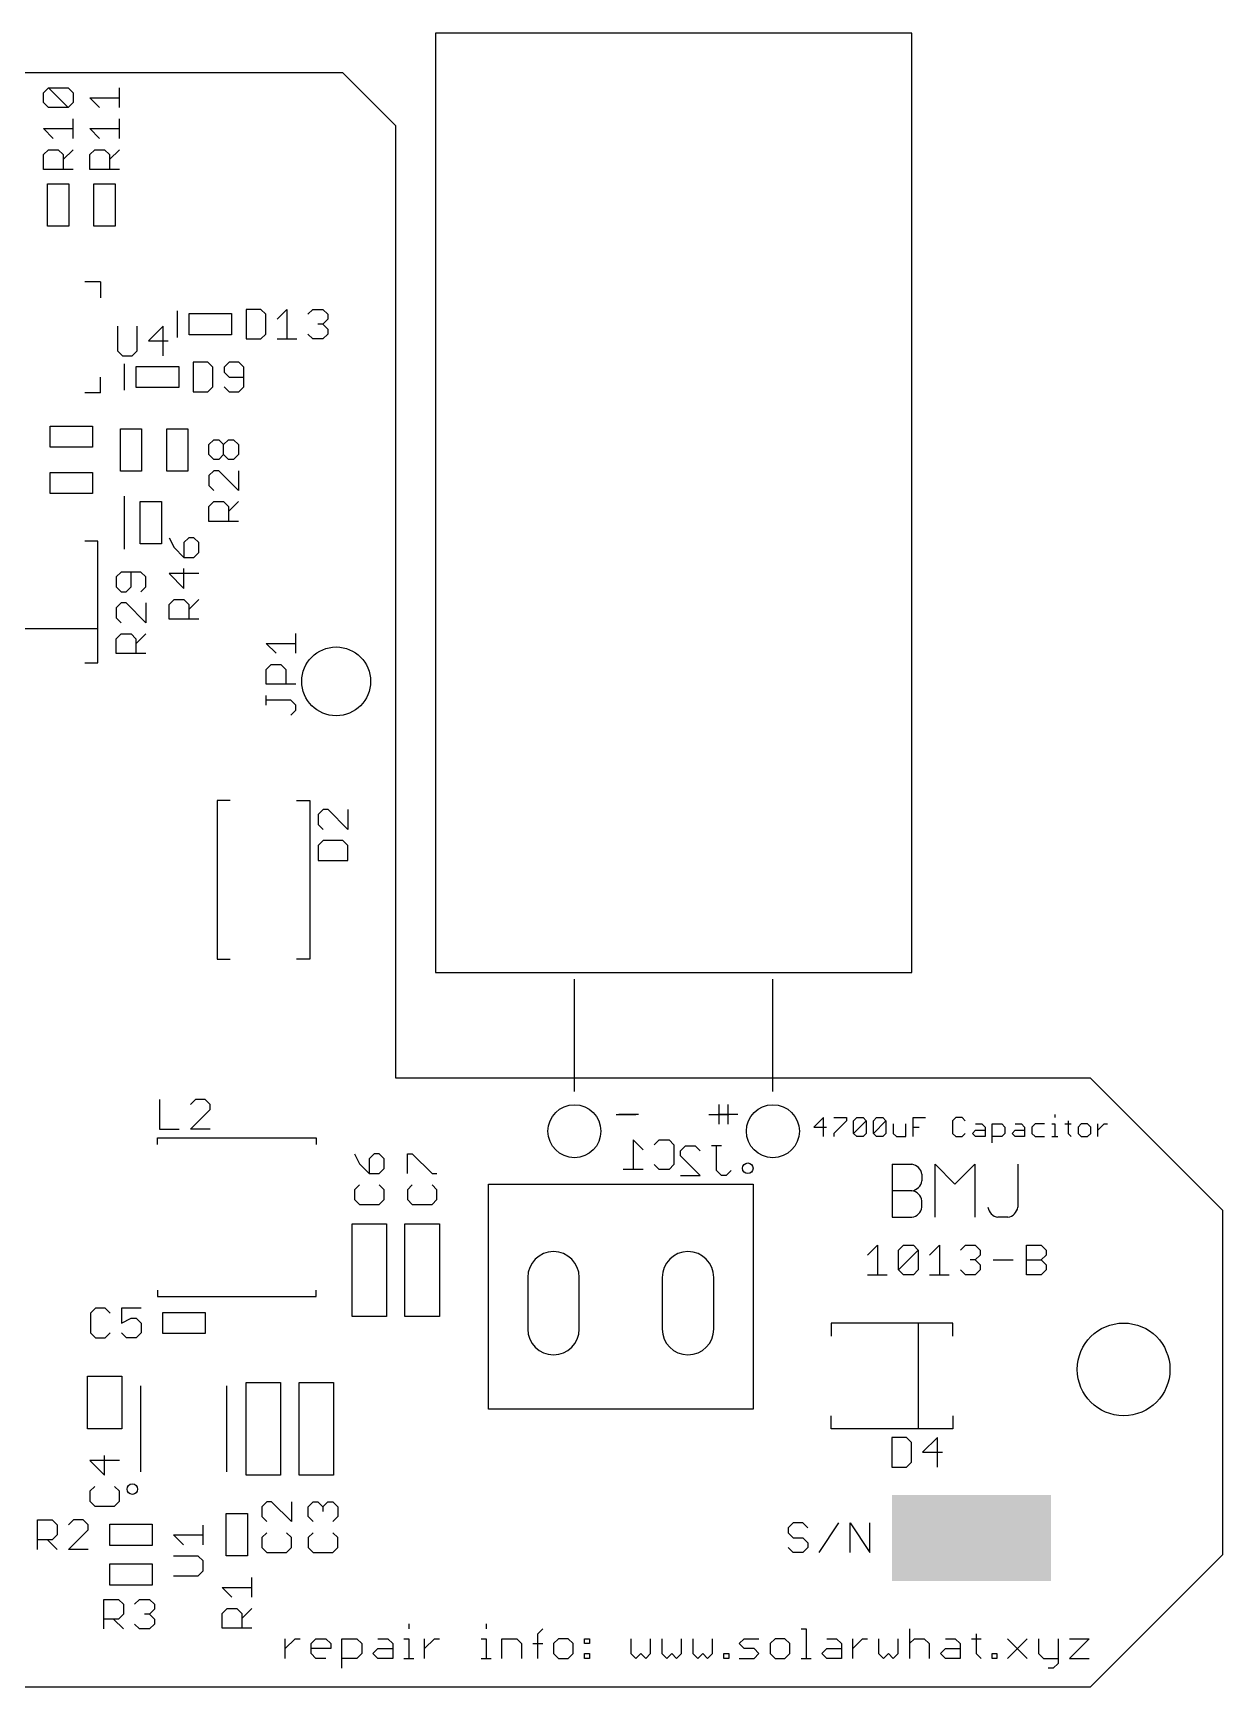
# Model space of a CAD drawing. Extents: x -5 to 112, y 0 to 62.
# Drawn here: x 67.5 to 112.5, y 0 to 62.5 of the extents above; entities that cross this region are included whole.
import ezdxf

# ---------------------------------------------------------------- set-up
doc = ezdxf.new("R2010")
doc.units = 0
for name, color, linetype in [('17', 94, 'CONTINUOUS'), ('20', 178, 'CONTINUOUS'), ('21', 251, 'CONTINUOUS'), ('22', 251, 'CONTINUOUS'), ('25', 214, 'CONTINUOUS'), ('26', 214, 'CONTINUOUS'), ('51', 54, 'CONTINUOUS'), ('52', 54, 'CONTINUOUS')]:
    doc.layers.add(name, color=color, linetype=linetype)

# ---------------------------------------------------------------- blocks, each defined once
blk = doc.blocks.new('ROUNDP')
blk.add_circle((0, 0), 0.5)
blk = doc.blocks.new('LONGP100')
blk.add_lwpolyline([(-0.5, -0.5), (0.5, -0.5, 1), (0.5, 0.5), (-0.5, 0.5, 1)], format="xyb", close=True)
blk = doc.blocks.new('RECT')
blk.add_solid([(-0.5, -0.5), (0.5, -0.5), (-0.5, 0.5), (0.5, 0.5)])

msp = doc.modelspace()

# ---------------------------------------------------------------- linework, layer by layer
at = {"layer": '20'}
for p, q in [((79.25, 61), (2, 61)), ((81.25, 59), (79.25, 61)), ((81.25, 23), (81.25, 59)), ((107.5, 23), (81.25, 23)), ((112.5, 18), (107.5, 23)), ((112.5, 5), (112.5, 18)), ((107.5, 0), (112.5, 5)), ((3, 0), (107.5, 0))]:
    msp.add_line(p, q, dxfattribs=at)
msp.add_circle((108.75, 12), 1.75, dxfattribs=at)
at = {"layer": '21'}
for p, q in [((70.1, 53.1), (69.5, 53.1)), ((70.1, 53.1), (70.1, 52.5)), ((73, 51), (73, 52)), ((71, 49), (71, 50)), ((70.1, 48.9), (70.1, 49.5)), ((70.1, 48.9), (69.5, 48.9)), ((70, 43.3), (69.5, 43.3)), ((70, 40), (70, 43.3)), ((66, 40), (70, 40)), ((70, 38.7), (70, 40)), ((69.5, 38.7), (70, 38.7)), ((75, 33.5), (74.5, 33.5)), ((74.5, 33.5), (74.5, 27.5)), ((77.5, 33.5), (78, 33.5)), ((78, 33.5), (78, 27.5)), ((74.5, 27.5), (75, 27.5)), ((78, 27.5), (77.5, 27.5)), ((93.4572, 22.0083), (93.4572, 21.2626)), ((89.5762, 21.6355), (90.3219, 21.6355)), ((93.0844, 21.6355), (93.8301, 21.6355)), ((97.4067, 21.5126), (97.0508, 21.1567)), ((97.4067, 20.8008), (97.4067, 21.5126)), ((97.7992, 21.5126), (98.2738, 21.5126)), ((98.2738, 21.394), (97.7992, 20.9194)), ((98.2738, 21.5126), (98.2738, 21.394)), ((98.5476, 21.394), (98.6663, 21.5126)), ((98.5476, 20.9194), (98.5476, 21.394)), ((98.5476, 20.9194), (99.0222, 21.394)), ((98.6663, 21.5126), (98.9035, 21.5126)), ((98.9035, 21.5126), (99.0222, 21.394)), ((99.0222, 21.394), (99.0222, 20.9194)), ((99.296, 21.394), (99.4147, 21.5126)), ((99.296, 20.9194), (99.296, 21.394)), ((99.296, 20.9194), (99.7706, 21.394)), ((99.4147, 21.5126), (99.6519, 21.5126)), ((99.6519, 21.5126), (99.7706, 21.394)), ((99.7706, 21.394), (99.7706, 20.9194)), ((100.0445, 21.2753), (100.0445, 20.9194)), ((100.519, 20.8008), (100.519, 21.2753)), ((100.7929, 20.8008), (100.7929, 21.5126)), ((100.7929, 21.5126), (101.2674, 21.5126)), ((102.4083, 21.5126), (102.2897, 21.394)), ((102.2897, 21.394), (102.2897, 20.9194)), ((102.6456, 21.5126), (102.4083, 21.5126)), ((102.7642, 21.394), (102.6456, 21.5126)), ((103.1568, 21.2753), (103.394, 21.2753)), ((103.394, 21.2753), (103.5127, 21.1567)), ((103.7865, 20.5635), (103.7865, 21.2753)), ((103.7865, 21.2753), (104.1424, 21.2753)), ((104.1424, 21.2753), (104.2611, 21.1567)), ((104.6536, 21.2753), (104.8909, 21.2753)), ((104.8909, 21.2753), (105.0095, 21.1567)), ((105.402, 21.2753), (105.2834, 21.1567)), ((105.7579, 21.2753), (105.402, 21.2753)), ((106.0318, 21.2753), (106.1504, 21.2753)), ((106.1504, 21.6312), (106.1504, 21.5126)), ((106.1504, 21.2753), (106.1504, 20.8008)), ((106.5307, 21.2753), (106.768, 21.2753)), ((106.6494, 21.394), (106.6494, 20.9194)), ((107.1483, 21.2753), (107.0297, 21.1567)), ((107.3856, 21.2753), (107.1483, 21.2753)), ((107.5042, 21.1567), (107.3856, 21.2753)), ((107.7781, 20.8008), (107.7781, 21.2753)), ((107.7781, 21.0381), (108.0154, 21.2753)), ((108.0154, 21.2753), (108.134, 21.2753)), ((72.25, 20.5), (72.25, 20.75)), ((72.25, 20.75), (78.25, 20.75)), ((78.25, 20.75), (78.25, 20.5)), ((97.0508, 21.1567), (97.5253, 21.1567)), ((97.7992, 20.9194), (97.7992, 20.8008)), ((98.6663, 20.8008), (98.5476, 20.9194)), ((98.9035, 20.8008), (98.6663, 20.8008)), ((99.0222, 20.9194), (98.9035, 20.8008)), ((99.4147, 20.8008), (99.296, 20.9194)), ((99.6519, 20.8008), (99.4147, 20.8008)), ((99.7706, 20.9194), (99.6519, 20.8008)), ((100.0445, 20.9194), (100.1631, 20.8008)), ((100.1631, 20.8008), (100.519, 20.8008)), ((100.7929, 21.1567), (101.0301, 21.1567)), ((102.2897, 20.9194), (102.4083, 20.8008)), ((102.4083, 20.8008), (102.6456, 20.8008)), ((102.6456, 20.8008), (102.7642, 20.9194)), ((103.0381, 20.9194), (103.1568, 21.0381)), ((103.1568, 20.8008), (103.0381, 20.9194)), ((103.1568, 21.0381), (103.5127, 21.0381)), ((103.5127, 20.8008), (103.1568, 20.8008)), ((103.5127, 21.1567), (103.5127, 20.8008)), ((104.1424, 20.8008), (103.7865, 20.8008)), ((104.2611, 20.9194), (104.1424, 20.8008)), ((104.2611, 21.1567), (104.2611, 20.9194)), ((104.535, 20.9194), (104.6536, 21.0381)), ((104.6536, 20.8008), (104.535, 20.9194)), ((104.6536, 21.0381), (105.0095, 21.0381)), ((105.0095, 20.8008), (104.6536, 20.8008)), ((105.0095, 21.1567), (105.0095, 20.8008)), ((105.2834, 21.1567), (105.2834, 20.9194)), ((105.2834, 20.9194), (105.402, 20.8008)), ((105.402, 20.8008), (105.7579, 20.8008)), ((106.0318, 20.8008), (106.2691, 20.8008)), ((106.6494, 20.9194), (106.768, 20.8008)), ((107.0297, 21.1567), (107.0297, 20.9194)), ((107.0297, 20.9194), (107.1483, 20.8008)), ((107.1483, 20.8008), (107.3856, 20.8008)), ((107.3856, 20.8008), (107.5042, 20.9194)), ((107.5042, 20.9194), (107.5042, 21.1567)), ((100, 19.75), (100, 18.75)), ((100, 19.75), (100.75, 19.75)), ((101.125, 19.375), (101.125, 19.125)), ((101.625, 17.75), (101.625, 19.75)), ((101.625, 19.75), (102.375, 19)), ((102.375, 19), (103.125, 19.75)), ((103.125, 19.75), (103.125, 17.75)), ((104.75, 19.75), (104.75, 18.125)), ((100, 18.75), (100, 17.75)), ((100.75, 18.75), (100, 18.75)), ((101.125, 18.125), (101.125, 18.375)), ((100, 17.75), (100.75, 17.75)), ((104.375, 17.75), (104, 17.75)), ((99.0762, 16.3219), (99.449, 16.6948)), ((99.449, 16.6948), (99.449, 15.5762)), ((100.2456, 16.5083), (100.432, 16.6948)), ((100.2456, 15.7626), (100.2456, 16.5083)), ((100.2456, 15.7626), (100.9913, 16.5083)), ((100.432, 16.6948), (100.8049, 16.6948)), ((100.8049, 16.6948), (100.9913, 16.5083)), ((100.9913, 16.5083), (100.9913, 15.7626)), ((101.415, 16.3219), (101.7878, 16.6948)), ((101.7878, 16.6948), (101.7878, 15.5762)), ((102.5844, 16.5083), (102.7708, 16.6948)), ((102.7708, 16.6948), (103.1437, 16.6948)), ((103.1437, 16.6948), (103.3301, 16.5083)), ((103.3301, 16.3219), (103.1437, 16.1355)), ((103.3301, 16.5083), (103.3301, 16.3219)), ((105.0762, 15.5762), (105.0762, 16.6948)), ((105.0762, 16.6948), (105.6355, 16.6948)), ((105.6355, 16.6948), (105.8219, 16.5083)), ((105.8219, 16.3219), (105.6355, 16.1355)), ((105.8219, 16.5083), (105.8219, 16.3219)), ((100.432, 15.5762), (100.2456, 15.7626)), ((100.9913, 15.7626), (100.8049, 15.5762)), ((102.7708, 15.5762), (102.5844, 15.7626)), ((103.1437, 16.1355), (102.9572, 16.1355)), ((103.1437, 16.1355), (103.3301, 15.9491)), ((103.3301, 15.7626), (103.1437, 15.5762)), ((103.3301, 15.9491), (103.3301, 15.7626)), ((103.8262, 16.1355), (104.5719, 16.1355)), ((105.0762, 16.1355), (105.6355, 16.1355)), ((105.6355, 16.1355), (105.8219, 15.9491)), ((105.8219, 15.7626), (105.6355, 15.5762)), ((105.8219, 15.9491), (105.8219, 15.7626)), ((72.25, 15), (72.25, 14.75)), ((78.25, 14.75), (78.25, 15)), ((99.0762, 15.5762), (99.8219, 15.5762)), ((100.8049, 15.5762), (100.432, 15.5762)), ((101.415, 15.5762), (102.1607, 15.5762)), ((103.1437, 15.5762), (102.7708, 15.5762)), ((105.6355, 15.5762), (105.0762, 15.5762)), ((72.25, 14.75), (78.25, 14.75)), ((101, 13.75), (97.7, 13.75)), ((97.7, 13.75), (97.7, 13.25)), ((102.3, 13.75), (101, 13.75)), ((101, 9.75), (101, 13.75)), ((102.3, 13.25), (102.3, 13.75)), ((71.625, 8.125), (71.625, 11.375)), ((74.875, 8.125), (74.875, 11.375)), ((97.7, 9.75), (97.7, 10.25)), ((102.3, 10.25), (102.3, 9.75)), ((101, 9.75), (97.7, 9.75)), ((102.3, 9.75), (101, 9.75)), ((96.2626, 6.1948), (96.0762, 6.0083)), ((96.0762, 6.0083), (96.0762, 5.8219)), ((96.0762, 5.8219), (96.2626, 5.6355)), ((96.6355, 6.1948), (96.2626, 6.1948)), ((96.2626, 5.6355), (96.6355, 5.6355)), ((96.8219, 6.0083), (96.6355, 6.1948)), ((96.6355, 5.6355), (96.8219, 5.4491)), ((97.2456, 5.0762), (97.9913, 6.1948)), ((98.415, 5.0762), (98.415, 6.1948)), ((98.415, 6.1948), (99.1607, 5.0762)), ((99.1607, 5.0762), (99.1607, 6.1948)), ((96.2626, 5.0762), (96.0762, 5.2626)), ((96.6355, 5.0762), (96.2626, 5.0762)), ((96.8219, 5.2626), (96.6355, 5.0762)), ((96.8219, 5.4491), (96.8219, 5.2626)), ((81.7453, 2.3812), (81.7453, 2.1948)), ((84.6688, 2.3812), (84.6688, 2.1948)), ((86.6178, 2.0083), (86.8042, 2.1948)), ((86.6178, 1.0762), (86.6178, 2.0083)), ((96.5661, 2.1948), (96.7526, 2.1948)), ((96.7526, 2.1948), (96.7526, 1.0762)), ((100.659, 2.1948), (100.659, 1.0762)), ((103.1842, 2.0083), (103.1842, 1.2626)), ((77.0762, 1.0762), (77.0762, 1.8219)), ((77.0762, 1.4491), (77.449, 1.8219)), ((77.449, 1.8219), (77.6355, 1.8219)), ((78.0507, 1.6355), (78.2371, 1.8219)), ((78.0507, 1.2626), (78.0507, 1.6355)), ((78.7964, 1.4491), (78.0507, 1.4491)), ((78.2371, 1.0762), (78.0507, 1.2626)), ((78.2371, 1.8219), (78.61, 1.8219)), ((78.61, 1.8219), (78.7964, 1.6355)), ((78.7964, 1.6355), (78.7964, 1.4491)), ((79.2201, 0.7034), (79.2201, 1.8219)), ((79.2201, 1.8219), (79.7794, 1.8219)), ((79.7794, 1.8219), (79.9658, 1.6355)), ((79.9658, 1.2626), (79.7794, 1.0762)), ((79.9658, 1.6355), (79.9658, 1.2626)), ((80.3895, 1.2626), (80.5759, 1.4491)), ((80.5759, 1.0762), (80.3895, 1.2626)), ((80.5759, 1.8219), (80.9488, 1.8219)), ((80.5759, 1.4491), (81.1352, 1.4491)), ((80.9488, 1.8219), (81.1352, 1.6355)), ((81.1352, 1.6355), (81.1352, 1.0762)), ((81.5589, 1.8219), (81.7453, 1.8219)), ((81.7453, 1.8219), (81.7453, 1.0762)), ((82.3385, 1.0762), (82.3385, 1.8219)), ((82.3385, 1.4491), (82.7113, 1.8219)), ((82.7113, 1.8219), (82.8978, 1.8219)), ((84.4824, 1.8219), (84.6688, 1.8219)), ((84.6688, 1.8219), (84.6688, 1.0762)), ((85.262, 1.0762), (85.262, 1.8219)), ((85.262, 1.8219), (85.8213, 1.8219)), ((85.8213, 1.8219), (86.0077, 1.6355)), ((86.0077, 1.6355), (86.0077, 1.0762)), ((86.4314, 1.6355), (86.8042, 1.6355)), ((87.3974, 1.8219), (87.211, 1.6355)), ((87.211, 1.6355), (87.211, 1.2626)), ((87.211, 1.2626), (87.3974, 1.0762)), ((87.7702, 1.8219), (87.3974, 1.8219)), ((87.9567, 1.6355), (87.7702, 1.8219)), ((87.7702, 1.0762), (87.9567, 1.2626)), ((87.9567, 1.2626), (87.9567, 1.6355)), ((88.3804, 1.8219), (88.5668, 1.8219)), ((88.3804, 1.6355), (88.3804, 1.8219)), ((88.5668, 1.6355), (88.3804, 1.6355)), ((88.3804, 1.2626), (88.5668, 1.2626)), ((88.3804, 1.0762), (88.3804, 1.2626)), ((88.5668, 1.8219), (88.5668, 1.6355)), ((88.5668, 1.2626), (88.5668, 1.0762)), ((90.1345, 1.8219), (90.1345, 1.2626)), ((90.1345, 1.2626), (90.3209, 1.0762)), ((90.3209, 1.0762), (90.5073, 1.2626)), ((90.5073, 1.2626), (90.6937, 1.0762)), ((90.6937, 1.0762), (90.8802, 1.2626)), ((90.8802, 1.2626), (90.8802, 1.8219)), ((91.3039, 1.8219), (91.3039, 1.2626)), ((91.3039, 1.2626), (91.4903, 1.0762)), ((91.4903, 1.0762), (91.6767, 1.2626)), ((91.6767, 1.2626), (91.8631, 1.0762)), ((91.8631, 1.0762), (92.0496, 1.2626)), ((92.0496, 1.2626), (92.0496, 1.8219)), ((92.4733, 1.8219), (92.4733, 1.2626)), ((92.4733, 1.2626), (92.6597, 1.0762)), ((92.6597, 1.0762), (92.8461, 1.2626)), ((92.8461, 1.2626), (93.0325, 1.0762)), ((93.0325, 1.0762), (93.219, 1.2626)), ((93.219, 1.2626), (93.219, 1.8219)), ((93.6427, 1.0762), (93.6427, 1.2626)), ((93.6427, 1.2626), (93.8291, 1.2626)), ((93.8291, 1.2626), (93.8291, 1.0762)), ((94.2273, 1.6355), (94.4138, 1.8219)), ((94.4138, 1.4491), (94.2273, 1.6355)), ((94.4138, 1.8219), (94.9731, 1.8219)), ((94.7866, 1.4491), (94.4138, 1.4491)), ((94.9731, 1.2626), (94.7866, 1.4491)), ((94.7866, 1.0762), (94.9731, 1.2626)), ((95.5832, 1.8219), (95.3967, 1.6355)), ((95.3967, 1.6355), (95.3967, 1.2626)), ((95.3967, 1.2626), (95.5832, 1.0762)), ((95.956, 1.8219), (95.5832, 1.8219)), ((96.1424, 1.6355), (95.956, 1.8219)), ((95.956, 1.0762), (96.1424, 1.2626)), ((96.1424, 1.2626), (96.1424, 1.6355)), ((97.3457, 1.2626), (97.5322, 1.4491)), ((97.5322, 1.0762), (97.3457, 1.2626)), ((97.5322, 1.8219), (97.905, 1.8219)), ((97.5322, 1.4491), (98.0914, 1.4491)), ((97.905, 1.8219), (98.0914, 1.6355)), ((98.0914, 1.6355), (98.0914, 1.0762)), ((98.5151, 1.0762), (98.5151, 1.8219)), ((98.5151, 1.4491), (98.888, 1.8219)), ((98.888, 1.8219), (99.0744, 1.8219)), ((99.4896, 1.8219), (99.4896, 1.2626)), ((99.4896, 1.2626), (99.6761, 1.0762)), ((99.6761, 1.0762), (99.8625, 1.2626)), ((99.8625, 1.2626), (100.0489, 1.0762)), ((100.0489, 1.0762), (100.2353, 1.2626)), ((100.2353, 1.2626), (100.2353, 1.8219)), ((100.659, 1.6355), (100.8455, 1.8219)), ((100.8455, 1.8219), (101.2183, 1.8219)), ((101.2183, 1.8219), (101.4047, 1.6355)), ((101.4047, 1.6355), (101.4047, 1.0762)), ((101.8284, 1.2626), (102.0149, 1.4491)), ((102.0149, 1.0762), (101.8284, 1.2626)), ((102.0149, 1.8219), (102.3877, 1.8219)), ((102.0149, 1.4491), (102.5741, 1.4491)), ((102.3877, 1.8219), (102.5741, 1.6355)), ((102.5741, 1.6355), (102.5741, 1.0762)), ((102.9978, 1.8219), (103.3707, 1.8219)), ((103.1842, 1.2626), (103.3707, 1.0762)), ((103.7774, 1.0762), (103.7774, 1.2626)), ((103.7774, 1.2626), (103.9638, 1.2626)), ((103.9638, 1.2626), (103.9638, 1.0762)), ((104.3621, 1.8219), (105.1078, 1.0762)), ((104.3621, 1.0762), (105.1078, 1.8219)), ((105.5315, 1.8219), (105.5315, 1.2626)), ((105.5315, 1.2626), (105.7179, 1.0762)), ((106.2772, 1.8219), (106.2772, 0.8898)), ((106.7009, 1.8219), (107.4466, 1.8219)), ((107.4466, 1.8219), (106.7009, 1.0762)), ((78.61, 1.0762), (78.2371, 1.0762)), ((79.7794, 1.0762), (79.2201, 1.0762)), ((81.1352, 1.0762), (80.5759, 1.0762)), ((81.5589, 1.0762), (81.9317, 1.0762)), ((84.4824, 1.0762), (84.8552, 1.0762)), ((87.3974, 1.0762), (87.7702, 1.0762)), ((88.5668, 1.0762), (88.3804, 1.0762)), ((93.8291, 1.0762), (93.6427, 1.0762)), ((94.2273, 1.0762), (94.7866, 1.0762)), ((95.5832, 1.0762), (95.956, 1.0762)), ((96.5661, 1.0762), (96.939, 1.0762)), ((98.0914, 1.0762), (97.5322, 1.0762)), ((102.5741, 1.0762), (102.0149, 1.0762)), ((103.9638, 1.0762), (103.7774, 1.0762)), ((105.7179, 1.0762), (106.2772, 1.0762)), ((106.0908, 0.7034), (105.9044, 0.7034)), ((106.2772, 0.8898), (106.0908, 0.7034)), ((106.7009, 1.0762), (107.4466, 1.0762))]:
    msp.add_line(p, q, dxfattribs=at)
for centre, radius in [((79, 38), 1.3), ((71.3, 7.475), 0.2)]:
    msp.add_circle(centre, radius, dxfattribs=at)
for centre, start, end in [((100.6875, 19.3125), 8.1301, 81.8699), ((100.6875, 19.1875), 278.1301, 351.8699), ((100.6875, 18.3125), 8.1301, 81.8699), ((100.6875, 18.1875), 278.1301, 351.8699), ((104.0625, 18.1875), 188.1301, 261.8699), ((104.3125, 18.1875), 278.1301, 351.8699)]:
    msp.add_arc(centre, 0.4419, start, end, dxfattribs=at)
at = {"layer": '22'}
for p, q in [((93.801, 22.0083), (93.801, 21.2626)), ((90.4238, 21.6355), (89.6781, 21.6355)), ((94.1738, 21.6355), (93.4281, 21.6355)), ((84.75, 10.5), (84.75, 19)), ((84.75, 19), (94.75, 19)), ((94.75, 19), (94.75, 10.5)), ((94.75, 10.5), (84.75, 10.5))]:
    msp.add_line(p, q, dxfattribs=at)
at = {"layer": '25'}
for p, q in [((67.9402, 60.2443), (68.1267, 60.4307)), ((67.9402, 59.8714), (67.9402, 60.2443)), ((68.1267, 60.4307), (68.8724, 60.4307)), ((68.8724, 59.685), (68.1267, 60.4307)), ((68.8724, 60.4307), (69.0588, 60.2443)), ((69.0588, 60.2443), (69.0588, 59.8714)), ((70.0631, 59.685), (69.6902, 60.0578)), ((69.6902, 60.0578), (70.8088, 60.0578)), ((70.8088, 59.685), (70.8088, 60.4307)), ((68.1267, 59.685), (67.9402, 59.8714)), ((68.8724, 59.685), (68.1267, 59.685)), ((69.0588, 59.8714), (68.8724, 59.685)), ((68.3131, 58.5156), (67.9402, 58.8884)), ((67.9402, 58.8884), (69.0588, 58.8884)), ((69.0588, 58.5156), (69.0588, 59.2613)), ((70.0631, 58.5156), (69.6902, 58.8884)), ((69.6902, 58.8884), (70.8088, 58.8884)), ((70.8088, 58.5156), (70.8088, 59.2613)), ((67.9402, 57.9055), (68.1267, 58.0919)), ((67.9402, 57.3462), (67.9402, 57.9055)), ((68.1267, 58.0919), (68.4995, 58.0919)), ((68.4995, 58.0919), (68.686, 57.9055)), ((68.686, 57.7191), (69.0588, 58.0919)), ((68.686, 57.9055), (68.686, 57.3462)), ((69.6902, 57.9055), (69.8767, 58.0919)), ((69.6902, 57.3462), (69.6902, 57.9055)), ((69.8767, 58.0919), (70.2495, 58.0919)), ((70.2495, 58.0919), (70.436, 57.9055)), ((70.436, 57.7191), (70.8088, 58.0919)), ((70.436, 57.9055), (70.436, 57.3462)), ((69.0588, 57.3462), (67.9402, 57.3462)), ((70.8088, 57.3462), (69.6902, 57.3462)), ((75.5962, 52.0598), (75.5962, 50.9412)), ((76.1555, 52.0598), (75.5962, 52.0598)), ((76.3419, 51.8733), (76.1555, 52.0598)), ((76.7656, 51.6869), (77.1384, 52.0598)), ((77.1384, 52.0598), (77.1384, 50.9412)), ((77.935, 51.8733), (78.1214, 52.0598)), ((78.1214, 52.0598), (78.4943, 52.0598)), ((78.4943, 52.0598), (78.6807, 51.8733)), ((70.7374, 51.4248), (70.7374, 50.4926)), ((71.4831, 50.4926), (71.4831, 51.4248)), ((72.4661, 51.4248), (71.9068, 50.8655)), ((72.4661, 50.3062), (72.4661, 51.4248)), ((76.3419, 51.1276), (76.3419, 51.8733)), ((78.4943, 51.5005), (78.3078, 51.5005)), ((78.6807, 51.6869), (78.4943, 51.5005)), ((78.4943, 51.5005), (78.6807, 51.3141)), ((78.6807, 51.8733), (78.6807, 51.6869)), ((78.6807, 51.3141), (78.6807, 51.1276)), ((71.9068, 50.8655), (72.6525, 50.8655)), ((75.5962, 50.9412), (76.1555, 50.9412)), ((76.1555, 50.9412), (76.3419, 51.1276)), ((76.7656, 50.9412), (77.5113, 50.9412)), ((78.1214, 50.9412), (77.935, 51.1276)), ((78.4943, 50.9412), (78.1214, 50.9412)), ((78.6807, 51.1276), (78.4943, 50.9412)), ((70.7374, 50.4926), (70.9238, 50.3062)), ((70.9238, 50.3062), (71.2967, 50.3062)), ((71.2967, 50.3062), (71.4831, 50.4926)), ((73.5962, 50.0598), (73.5962, 48.9412)), ((74.1555, 50.0598), (73.5962, 50.0598)), ((74.3419, 49.8733), (74.1555, 50.0598)), ((74.952, 50.0598), (74.7656, 49.8733)), ((75.3249, 50.0598), (74.952, 50.0598)), ((75.5113, 49.8733), (75.3249, 50.0598)), ((74.3419, 49.1276), (74.3419, 49.8733)), ((74.7656, 49.8733), (74.7656, 49.6869)), ((74.7656, 49.6869), (74.952, 49.5005)), ((74.952, 49.5005), (75.5113, 49.5005)), ((75.5113, 49.1276), (75.5113, 49.8733)), ((73.5962, 48.9412), (74.1555, 48.9412)), ((74.1555, 48.9412), (74.3419, 49.1276)), ((74.7656, 49.1276), (74.952, 48.9412)), ((74.952, 48.9412), (75.3249, 48.9412)), ((75.3249, 48.9412), (75.5113, 49.1276)), ((74.1902, 46.9461), (74.3767, 47.1325)), ((74.1902, 46.5732), (74.1902, 46.9461)), ((74.3767, 47.1325), (74.5631, 47.1325)), ((74.5631, 47.1325), (74.7495, 46.9461)), ((74.7495, 46.9461), (74.936, 47.1325)), ((74.7495, 46.5732), (74.7495, 46.9461)), ((74.936, 47.1325), (75.1224, 47.1325)), ((75.1224, 47.1325), (75.3088, 46.9461)), ((75.3088, 46.9461), (75.3088, 46.5732)), ((74.3767, 46.3868), (74.1902, 46.5732)), ((74.5631, 46.3868), (74.3767, 46.3868)), ((74.7495, 46.5732), (74.5631, 46.3868)), ((74.936, 46.3868), (74.7495, 46.5732)), ((75.1224, 46.3868), (74.936, 46.3868)), ((75.3088, 46.5732), (75.1224, 46.3868)), ((74.3767, 45.9631), (74.1902, 45.7767)), ((74.1902, 45.7767), (74.1902, 45.4038)), ((74.5631, 45.9631), (74.3767, 45.9631)), ((75.3088, 45.2174), (74.5631, 45.9631)), ((75.3088, 45.9631), (75.3088, 45.2174)), ((71, 43), (71, 45)), ((74.1902, 45.4038), (74.3767, 45.2174)), ((74.1902, 44.6073), (74.3767, 44.7937)), ((74.1902, 44.048), (74.1902, 44.6073)), ((74.3767, 44.7937), (74.7495, 44.7937)), ((74.7495, 44.7937), (74.936, 44.6073)), ((74.936, 44.4209), (75.3088, 44.7937)), ((74.936, 44.6073), (74.936, 44.048)), ((75.3088, 44.048), (74.1902, 44.048)), ((72.6902, 43.4307), (72.8767, 43.0578)), ((73.436, 43.4307), (73.2495, 43.2443)), ((73.2495, 43.2443), (73.2495, 42.685)), ((73.6224, 43.4307), (73.436, 43.4307)), ((73.8088, 43.2443), (73.6224, 43.4307)), ((73.8088, 42.8714), (73.8088, 43.2443)), ((72.8767, 43.0578), (73.2495, 42.685)), ((73.2495, 42.685), (73.6224, 42.685)), ((73.6224, 42.685), (73.8088, 42.8714)), ((70.8767, 42.1325), (70.6902, 41.9461)), ((70.6902, 41.9461), (70.6902, 41.5732)), ((71.6224, 42.1325), (70.8767, 42.1325)), ((71.2495, 41.5732), (71.2495, 42.1325)), ((71.8088, 41.9461), (71.6224, 42.1325)), ((71.8088, 41.5732), (71.8088, 41.9461)), ((73.8088, 42.0749), (72.6902, 42.0749)), ((72.6902, 42.0749), (73.2495, 41.5156)), ((73.2495, 41.5156), (73.2495, 42.2613)), ((70.6902, 41.5732), (70.8767, 41.3868)), ((70.8767, 41.3868), (71.0631, 41.3868)), ((71.0631, 41.3868), (71.2495, 41.5732)), ((71.6224, 41.3868), (71.8088, 41.5732)), ((70.8767, 40.9631), (70.6902, 40.7767)), ((70.6902, 40.7767), (70.6902, 40.4038)), ((71.0631, 40.9631), (70.8767, 40.9631)), ((71.8088, 40.2174), (71.0631, 40.9631)), ((71.8088, 40.9631), (71.8088, 40.2174)), ((72.6902, 40.9055), (72.8767, 41.0919)), ((72.6902, 40.3462), (72.6902, 40.9055)), ((72.8767, 41.0919), (73.2495, 41.0919)), ((73.2495, 41.0919), (73.436, 40.9055)), ((73.436, 40.7191), (73.8088, 41.0919)), ((73.436, 40.9055), (73.436, 40.3462)), ((70.6902, 40.4038), (70.8767, 40.2174)), ((73.8088, 40.3462), (72.6902, 40.3462)), ((70.6902, 39.6073), (70.8767, 39.7937)), ((70.6902, 39.048), (70.6902, 39.6073)), ((70.8767, 39.7937), (71.2495, 39.7937)), ((71.2495, 39.7937), (71.436, 39.6073)), ((71.436, 39.4209), (71.8088, 39.7937)), ((71.436, 39.6073), (71.436, 39.048)), ((76.7281, 39.065), (76.3552, 39.4378)), ((76.3552, 39.4378), (77.4738, 39.4378)), ((77.4738, 39.065), (77.4738, 39.8107)), ((71.8088, 39.048), (70.6902, 39.048)), ((76.3552, 38.4549), (76.5417, 38.6413)), ((76.3552, 37.8956), (76.3552, 38.4549)), ((76.5417, 38.6413), (76.9145, 38.6413)), ((76.9145, 38.6413), (77.1009, 38.4549)), ((77.1009, 38.4549), (77.1009, 37.8956)), ((77.4738, 37.8956), (76.3552, 37.8956)), ((76.3552, 37.099), (76.3552, 37.4719)), ((77.2874, 37.2855), (76.3552, 37.2855)), ((77.4738, 37.099), (77.2874, 37.2855)), ((77.2874, 36.7262), (77.4738, 36.9126)), ((77.4738, 36.9126), (77.4738, 37.099)), ((78.5117, 33.1525), (78.3252, 32.9661)), ((78.6981, 33.1525), (78.5117, 33.1525)), ((79.4438, 32.4068), (78.6981, 33.1525)), ((79.4438, 33.1525), (79.4438, 32.4068)), ((78.3252, 32.9661), (78.3252, 32.5932)), ((78.3252, 32.5932), (78.5117, 32.4068)), ((78.5117, 31.9831), (78.3252, 31.7967)), ((79.2574, 31.9831), (78.5117, 31.9831)), ((79.4438, 31.7967), (79.2574, 31.9831)), ((78.3252, 31.7967), (78.3252, 31.2374)), ((79.4438, 31.2374), (79.4438, 31.7967)), ((78.3252, 31.2374), (79.4438, 31.2374)), ((72.3262, 22.1948), (72.3262, 21.0762)), ((73.682, 22.1948), (73.4956, 22.0083)), ((74.0549, 22.1948), (73.682, 22.1948)), ((74.2413, 22.0083), (74.0549, 22.1948)), ((74.2413, 21.8219), (74.2413, 22.0083)), ((73.4956, 21.0762), (74.2413, 21.8219)), ((72.3262, 21.0762), (73.0719, 21.0762)), ((74.2413, 21.0762), (73.4956, 21.0762)), ((79.6902, 20.1463), (79.8767, 19.7734)), ((80.436, 20.1463), (80.2495, 19.9599)), ((80.6224, 20.1463), (80.436, 20.1463)), ((80.8088, 19.9599), (80.6224, 20.1463)), ((81.6902, 19.4006), (81.6902, 20.1463)), ((81.6902, 20.1463), (81.8767, 20.1463)), ((81.8767, 20.1463), (82.6224, 19.4006)), ((79.8767, 19.7734), (80.2495, 19.4006)), ((80.2495, 19.9599), (80.2495, 19.4006)), ((80.2495, 19.4006), (80.6224, 19.4006)), ((80.6224, 19.4006), (80.8088, 19.587)), ((80.8088, 19.587), (80.8088, 19.9599)), ((82.6224, 19.4006), (82.8088, 19.4006)), ((79.8767, 18.9769), (79.6902, 18.7905)), ((79.6902, 18.7905), (79.6902, 18.4176)), ((80.8088, 18.7905), (80.6224, 18.9769)), ((80.8088, 18.4176), (80.8088, 18.7905)), ((81.8767, 18.9769), (81.6902, 18.7905)), ((81.6902, 18.7905), (81.6902, 18.4176)), ((82.8088, 18.7905), (82.6224, 18.9769)), ((82.8088, 18.4176), (82.8088, 18.7905)), ((79.6902, 18.4176), (79.8767, 18.2312)), ((79.8767, 18.2312), (80.6224, 18.2312)), ((80.6224, 18.2312), (80.8088, 18.4176)), ((81.6902, 18.4176), (81.8767, 18.2312)), ((81.8767, 18.2312), (82.6224, 18.2312)), ((82.6224, 18.2312), (82.8088, 18.4176)), ((69.9038, 14.3098), (69.7174, 14.1233)), ((69.7174, 14.1233), (69.7174, 13.3776)), ((70.2767, 14.3098), (69.9038, 14.3098)), ((70.4631, 14.1233), (70.2767, 14.3098)), ((71.6325, 14.3098), (70.8868, 14.3098)), ((70.8868, 14.3098), (70.8868, 13.7505)), ((70.8868, 13.7505), (71.2597, 13.9369)), ((71.2597, 13.9369), (71.4461, 13.9369)), ((71.4461, 13.9369), (71.6325, 13.7505)), ((71.6325, 13.7505), (71.6325, 13.3776)), ((69.7174, 13.3776), (69.9038, 13.1912)), ((69.9038, 13.1912), (70.2767, 13.1912)), ((70.2767, 13.1912), (70.4631, 13.3776)), ((71.0732, 13.1912), (70.8868, 13.3776)), ((71.4461, 13.1912), (71.0732, 13.1912)), ((71.6325, 13.3776), (71.4461, 13.1912)), ((99.9874, 9.4248), (99.9874, 8.3062)), ((100.5467, 9.4248), (99.9874, 9.4248)), ((100.7331, 9.2383), (100.5467, 9.4248)), ((101.7161, 9.4248), (101.1568, 8.8655)), ((101.7161, 8.3062), (101.7161, 9.4248)), ((100.7331, 8.4926), (100.7331, 9.2383)), ((101.1568, 8.8655), (101.9025, 8.8655)), ((70.8088, 8.5611), (69.6902, 8.5611)), ((69.6902, 8.5611), (70.2495, 8.0018)), ((70.2495, 8.0018), (70.2495, 8.7475)), ((99.9874, 8.3062), (100.5467, 8.3062)), ((100.5467, 8.3062), (100.7331, 8.4926)), ((69.8767, 7.5781), (69.6902, 7.3917)), ((70.8088, 7.3917), (70.6224, 7.5781)), ((69.6902, 7.3917), (69.6902, 7.0188)), ((69.6902, 7.0188), (69.8767, 6.8324)), ((70.6224, 6.8324), (70.8088, 7.0188)), ((70.8088, 7.0188), (70.8088, 7.3917)), ((76.3767, 6.9975), (76.1902, 6.8111)), ((76.5631, 6.9975), (76.3767, 6.9975)), ((77.3088, 6.2518), (76.5631, 6.9975)), ((77.3088, 6.9975), (77.3088, 6.2518)), ((77.9402, 6.8111), (78.1267, 6.9975)), ((78.1267, 6.9975), (78.3131, 6.9975)), ((78.3131, 6.9975), (78.4995, 6.8111)), ((78.4995, 6.8111), (78.686, 6.9975)), ((78.686, 6.9975), (78.8724, 6.9975)), ((78.8724, 6.9975), (79.0588, 6.8111)), ((67.7174, 5.1912), (67.7174, 6.3098)), ((67.7174, 6.3098), (68.2767, 6.3098)), ((68.2767, 6.3098), (68.4631, 6.1233)), ((69.0732, 6.3098), (68.8868, 6.1233)), ((69.4461, 6.3098), (69.0732, 6.3098)), ((69.6325, 6.1233), (69.4461, 6.3098)), ((69.8767, 6.8324), (70.6224, 6.8324)), ((76.1902, 6.8111), (76.1902, 6.4382)), ((76.1902, 6.4382), (76.3767, 6.2518)), ((77.9402, 6.4382), (77.9402, 6.8111)), ((78.1267, 6.2518), (77.9402, 6.4382)), ((78.4995, 6.8111), (78.4995, 6.6246)), ((79.0588, 6.4382), (78.8724, 6.2518)), ((79.0588, 6.8111), (79.0588, 6.4382)), ((68.4631, 5.7505), (68.2767, 5.564)), ((68.4631, 6.1233), (68.4631, 5.7505)), ((68.8868, 5.1912), (69.6325, 5.9369)), ((69.6325, 5.9369), (69.6325, 6.1233)), ((73.2281, 5.3706), (72.8552, 5.7434)), ((72.8552, 5.7434), (73.9738, 5.7434)), ((73.9738, 5.3706), (73.9738, 6.1163)), ((76.3767, 5.8281), (76.1902, 5.6417)), ((76.1902, 5.6417), (76.1902, 5.2688)), ((77.3088, 5.6417), (77.1224, 5.8281)), ((77.3088, 5.2688), (77.3088, 5.6417)), ((78.1267, 5.8281), (77.9402, 5.6417)), ((77.9402, 5.6417), (77.9402, 5.2688)), ((79.0588, 5.6417), (78.8724, 5.8281)), ((79.0588, 5.2688), (79.0588, 5.6417)), ((68.2767, 5.564), (67.7174, 5.564)), ((68.0903, 5.564), (68.4631, 5.1912)), ((69.6325, 5.1912), (68.8868, 5.1912)), ((76.1902, 5.2688), (76.3767, 5.0824)), ((76.3767, 5.0824), (77.1224, 5.0824)), ((77.1224, 5.0824), (77.3088, 5.2688)), ((77.9402, 5.2688), (78.1267, 5.0824)), ((78.1267, 5.0824), (78.8724, 5.0824)), ((78.8724, 5.0824), (79.0588, 5.2688)), ((73.7874, 4.9469), (72.8552, 4.9469)), ((73.9738, 4.7605), (73.7874, 4.9469)), ((73.7874, 4.2012), (73.9738, 4.3876)), ((73.9738, 4.3876), (73.9738, 4.7605)), ((72.8552, 4.2012), (73.7874, 4.2012)), ((75.0631, 3.3868), (74.6902, 3.7597)), ((74.6902, 3.7597), (75.8088, 3.7597)), ((75.8088, 3.3868), (75.8088, 4.1325)), ((70.2174, 2.1912), (70.2174, 3.3098)), ((70.2174, 3.3098), (70.7767, 3.3098)), ((70.7767, 3.3098), (70.9631, 3.1233)), ((71.3868, 3.1233), (71.5732, 3.3098)), ((71.5732, 3.3098), (71.9461, 3.3098)), ((71.9461, 3.3098), (72.1325, 3.1233)), ((70.7767, 2.564), (70.2174, 2.564)), ((70.5903, 2.564), (70.9631, 2.1912)), ((70.9631, 2.7505), (70.7767, 2.564)), ((70.9631, 3.1233), (70.9631, 2.7505)), ((71.9461, 2.7505), (71.7597, 2.7505)), ((72.1325, 2.9369), (71.9461, 2.7505)), ((71.9461, 2.7505), (72.1325, 2.564)), ((72.1325, 3.1233), (72.1325, 2.9369)), ((72.1325, 2.564), (72.1325, 2.3776)), ((74.6902, 2.7767), (74.8767, 2.9631)), ((74.6902, 2.2174), (74.6902, 2.7767)), ((74.8767, 2.9631), (75.2495, 2.9631)), ((75.2495, 2.9631), (75.436, 2.7767)), ((75.436, 2.5903), (75.8088, 2.9631)), ((75.436, 2.7767), (75.436, 2.2174)), ((71.5732, 2.1912), (71.3868, 2.3776)), ((71.9461, 2.1912), (71.5732, 2.1912)), ((72.1325, 2.3776), (71.9461, 2.1912)), ((75.8088, 2.2174), (74.6902, 2.2174))]:
    msp.add_line(p, q, dxfattribs=at)
at = {"layer": '26'}
for p, q in [((90.5932, 20.3019), (90.2204, 20.6748)), ((90.2204, 20.6748), (90.2204, 19.5562)), ((91.0169, 20.4883), (91.2033, 20.6748)), ((91.2033, 20.6748), (91.5762, 20.6748)), ((91.5762, 20.6748), (91.7626, 20.4883)), ((91.7626, 20.4883), (91.7626, 19.7426)), ((92.0087, 20.2583), (92.1951, 20.4448)), ((92.0087, 20.0719), (92.0087, 20.2583)), ((92.7544, 19.3262), (92.0087, 20.0719)), ((92.1951, 20.4448), (92.568, 20.4448)), ((92.568, 20.4448), (92.7544, 20.2583)), ((93.551, 20.4448), (93.1781, 20.4448)), ((93.3645, 19.5126), (93.3645, 20.4448)), ((90.5932, 19.5562), (89.8475, 19.5562)), ((91.2033, 19.5562), (91.0169, 19.7426)), ((91.5762, 19.5562), (91.2033, 19.5562)), ((91.7626, 19.7426), (91.5762, 19.5562)), ((93.551, 19.3262), (93.3645, 19.5126)), ((93.9238, 19.5126), (93.7374, 19.3262)), ((92.0087, 19.3262), (92.7544, 19.3262)), ((93.7374, 19.3262), (93.551, 19.3262))]:
    msp.add_line(p, q, dxfattribs=at)
msp.add_circle((94.55, 19.6), 0.2, dxfattribs=at)
at = {"layer": '51'}
for p, q in [((68.1, 55.2), (68.1, 56.8)), ((68.1, 56.8), (68.9, 56.8)), ((68.9, 56.8), (68.9, 55.2)), ((69.85, 55.2), (69.85, 56.8)), ((69.85, 56.8), (70.65, 56.8)), ((70.65, 56.8), (70.65, 55.2)), ((68.9, 55.2), (68.1, 55.2)), ((70.65, 55.2), (69.85, 55.2)), ((73.45, 51.9), (75.05, 51.9)), ((73.45, 51.1), (73.45, 51.9)), ((75.05, 51.9), (75.05, 51.1)), ((75.05, 51.1), (73.45, 51.1)), ((71.45, 49.9), (73.05, 49.9)), ((71.45, 49.1), (71.45, 49.9)), ((73.05, 49.9), (73.05, 49.1)), ((73.05, 49.1), (71.45, 49.1)), ((68.2, 47.65), (69.8, 47.65)), ((68.2, 46.85), (68.2, 47.65)), ((69.8, 47.65), (69.8, 46.85)), ((70.85, 45.95), (70.85, 47.55)), ((70.85, 47.55), (71.65, 47.55)), ((71.65, 47.55), (71.65, 45.95)), ((72.6, 45.95), (72.6, 47.55)), ((72.6, 47.55), (73.4, 47.55)), ((73.4, 47.55), (73.4, 45.95)), ((69.8, 46.85), (68.2, 46.85)), ((68.2, 45.1), (68.2, 45.9)), ((68.2, 45.9), (69.8, 45.9)), ((69.8, 45.9), (69.8, 45.1)), ((71.65, 45.95), (70.85, 45.95)), ((73.4, 45.95), (72.6, 45.95)), ((69.8, 45.1), (68.2, 45.1)), ((71.6, 43.2), (71.6, 44.8)), ((71.6, 44.8), (72.4, 44.8)), ((72.4, 44.8), (72.4, 43.2)), ((72.4, 43.2), (71.6, 43.2)), ((79.6, 14), (79.6, 17.5)), ((79.6, 17.5), (80.9, 17.5)), ((80.9, 17.5), (80.9, 14)), ((81.6, 14), (81.6, 17.5)), ((81.6, 17.5), (82.9, 17.5)), ((82.9, 17.5), (82.9, 14)), ((72.45, 13.35), (72.45, 14.15)), ((72.45, 14.15), (74.05, 14.15)), ((74.05, 14.15), (74.05, 13.35)), ((80.9, 14), (79.6, 14)), ((82.9, 14), (81.6, 14)), ((74.05, 13.35), (72.45, 13.35)), ((69.6, 9.75), (69.6, 11.75)), ((69.6, 11.75), (70.9, 11.75)), ((70.9, 11.75), (70.9, 9.75)), ((75.6, 8), (75.6, 11.5)), ((75.6, 11.5), (76.9, 11.5)), ((76.9, 11.5), (76.9, 8)), ((77.6, 8), (77.6, 11.5)), ((77.6, 11.5), (78.9, 11.5)), ((78.9, 11.5), (78.9, 8)), ((70.9, 9.75), (69.6, 9.75)), ((76.9, 8), (75.6, 8)), ((78.9, 8), (77.6, 8)), ((74.85, 4.95), (74.85, 6.55)), ((74.85, 6.55), (75.65, 6.55)), ((75.65, 6.55), (75.65, 4.95)), ((70.45, 5.35), (70.45, 6.15)), ((70.45, 6.15), (72.05, 6.15)), ((72.05, 6.15), (72.05, 5.35)), ((72.05, 5.35), (70.45, 5.35)), ((70.45, 4.65), (72.05, 4.65)), ((70.45, 3.85), (70.45, 4.65)), ((72.05, 4.65), (72.05, 3.85)), ((75.65, 4.95), (74.85, 4.95)), ((72.05, 3.85), (70.45, 3.85))]:
    msp.add_line(p, q, dxfattribs=at)
at = {"layer": '52'}
for p, q in [((100.75, 62.5), (82.75, 62.5)), ((82.75, 62.5), (82.75, 27)), ((100.75, 27), (100.75, 62.5)), ((82.75, 27), (100.75, 27)), ((88, 22.5), (88, 26.75)), ((95.5, 22.5), (95.5, 26.75))]:
    msp.add_line(p, q, dxfattribs=at)

# ---------------------------------------------------------------- block references
at = {"layer": '17', "rotation": 90}
for name, p, xscale, yscale in [('ROUNDP', (88, 21), 2, 2), ('ROUNDP', (88, 21), 2, 2), ('ROUNDP', (95.5, 21), 2, 2), ('ROUNDP', (95.5, 21), 2, 2), ('LONGP100', (87.21, 14.5), 1.95, 1.95), ('LONGP100', (87.21, 14.5), 1.95, 1.95), ('LONGP100', (92.29, 14.5), 1.95, 1.95), ('LONGP100', (92.29, 14.5), 1.95, 1.95)]:
    msp.add_blockref(name, p, dxfattribs=dict(at, xscale=xscale, yscale=yscale))
at = {"layer": '21', "xscale": 6, "yscale": 3.25}
msp.add_blockref('RECT', (103, 5.625), dxfattribs=at)

doc.saveas('drawing.dxf')
